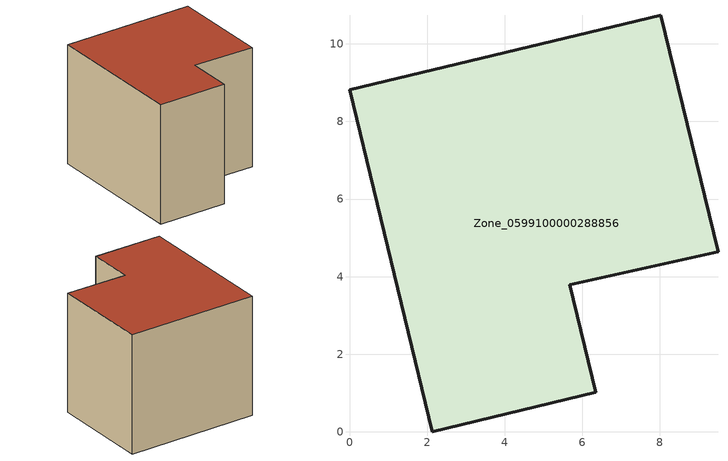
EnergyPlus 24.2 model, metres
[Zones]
Zone_0599100000288856
 floor ground (C_G): 5.68,3.79 6.35,1.02 2.13,0 0,8.81 8.02,10.74 9.49,4.64 z0
 wall outside (C_F): 0,8.81 2.13,0 6.35,1.02 5.68,3.79 9.49,4.64 8.02,10.74 0,8.81 z0:7.52
 roof outside (C_R): 9.49,4.64 8.02,10.74 0,8.81 2.13,0 6.35,1.02 5.68,3.79 z7.52
[BUILDING]
Pand.0599100000288856: North Axis=0; Terrain=City; Loads Convergence Tolerance Value=0.04; Temperature Convergence Tolerance Value=0.4; Solar Distribution=FullExterior; Maximum Number of Warmup Days=25; Minimum Number of Warmup Days=1
[Site:Location]
Rotterdam.The.Hague.AP_ZH_NLD Design_Conditions: Latitude=51.96; Longitude=4.45; Time Zone=1; Elevation=-4.5
[SITE:GROUNDTEMPERATURE:BUILDINGSURFACE]
18, 18, 18, 18, 18, 18, 18, 18, 18, 18, 18, 18
[MATERIAL] Thermal Absorptance=0.9; Solar Absorptance=0.7; Visible Absorptance=0.7
Name | Roughness | Thickness | Conductivity | Density | Specific Heat
G.TC.1965-1974 | MediumSmooth | 0.15 | 0.882353 | 540 | 1210
F.TC.1965-1974 | Rough | 0.3 | 0.697674 | 1920 | 840
R.TC.1965-1974 | MediumRough | 0.2 | 0.232558 | 1500 | 1000
[CONSTRUCTION]
C_G: G.TC.1965-1974
C_F: F.TC.1965-1974
C_R: R.TC.1965-1974
[ZONE]
Zone_0599100000288856: Type=1; Multiplier=1; Ceiling Height=Autocalculate; Volume=Autocalculate; Floor Area=autocalculate; Part of Total Floor Area=Yes
[ZONEINFILTRATION:DESIGNFLOWRATE]
Infil_Zone_0599100000288856: Zone or ZoneList or Space or SpaceList=Zone_0599100000288856; Schedule=AlwaysOn; Design Flow Rate Calculation Method=Flow/Area; Flow Rate per Floor Area=0.003; Constant Term Coefficient=1; Temperature Term Coefficient=0; Velocity Term Coefficient=0; Velocity Squared Term Coefficient=0
[HVACTEMPLATE:ZONE:IDEALLOADSAIRSYSTEM]
Zone_0599100000288856: Maximum Heating Supply Air Temperature=50; Minimum Cooling Supply Air Temperature=13; Maximum Heating Supply Air Humidity Ratio=0.0156; Minimum Cooling Supply Air Humidity Ratio=0.0077; Heating Limit=NoLimit; Cooling Limit=NoLimit; Dehumidification Control Type=ConstantSensibleHeatRatio; Cooling Sensible Heat Ratio=0.7; Dehumidification Setpoint=60; Humidification Control Type=None; Humidification Setpoint=30; Outdoor Air Method=None; Outdoor Air Flow Rate per Person=0.00944; Outdoor Air Flow Rate per Zone Floor Area=0; Outdoor Air Flow Rate per Zone=0; Demand Controlled Ventilation Type=None; Outdoor Air Economizer Type=NoEconomizer; Heat Recovery Type=None; Sensible Heat Recovery Effectiveness=0.7; Latent Heat Recovery Effectiveness=0.65
[ZONECONTROL:THERMOSTAT]
ThermostatControl_Zone_0599100000288856: Zone or ZoneList=Zone_0599100000288856; Control Type Schedule=DualSetpointControlType; Control 1=Thermostat_Zone_0599100000288856; Temperature Difference Between Cutout And Setpoint=0
[THERMOSTATSETPOINT:DUALSETPOINT]
Thermostat_Zone_0599100000288856: Heating Setpoint Temperature Schedule=HeatingSetpoint_Zone_0599100000288856; Cooling Setpoint Temperature Schedule=CoolingSetpoint_Zone_0599100000288856
[SCHEDULE:COMPACT]
HeatingSetpoint_Zone_0599100000288856: Through: 12/31, For: AllDays, Until: 24:00, 21
CoolingSetpoint_Zone_0599100000288856: Through: 12/31, For: AllDays, Until: 24:00, 24
DualSetpointControlType: Through: 12/31, For: AllDays, Until: 24:00, 4
AlwaysOn: Through: 12/31, For: AllDays, Until: 24:00, 1
